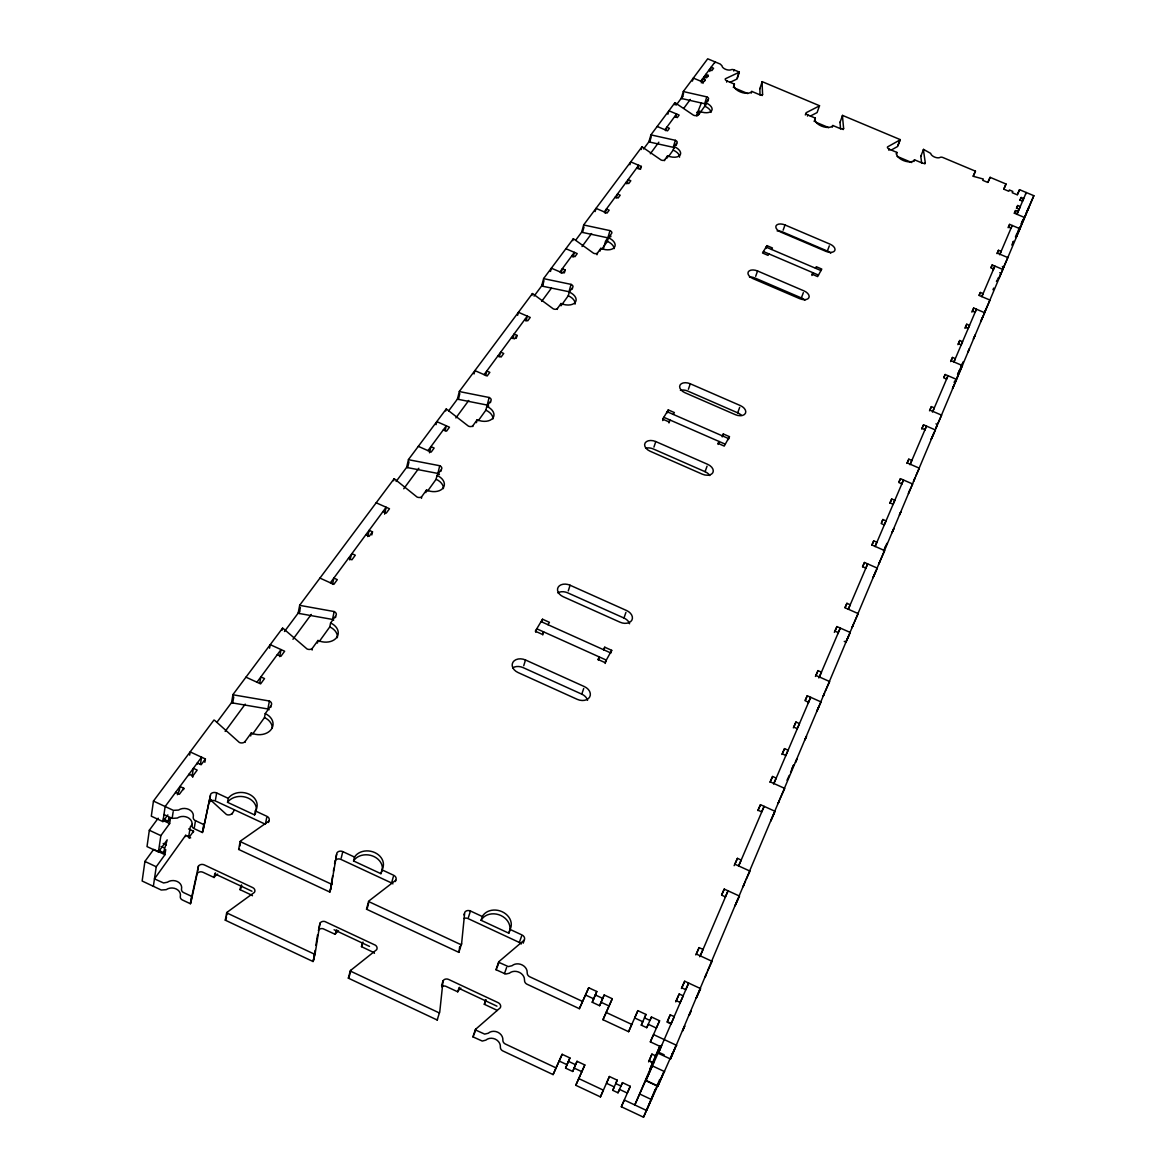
<?xml version="1.0" encoding="UTF-8"?>
<svg xmlns="http://www.w3.org/2000/svg" width="1176" height="1176" viewBox="0 0 1176 1176"><rect width="100%" height="100%" fill="white"/><g stroke="black" fill="none" stroke-linecap="round" stroke-linejoin="round"><path stroke-width="1.5" d="M459.654 946.577L459.169 951.325A4.454 3.748 15.9 0 1 458.831 952.354L366.53 909.21L368.558 901.507A4.454 3.69 11 0 1 369.279 900.669L395.753 880.265A4.395 3.602 12 0 0 393.695 875.297L381.935 869.814A15.347 12.51 10.8 0 0 374.879 852.615A15.347 12.51 10.8 0 0 354.52 857.069L342.789 851.615A4.395 3.572 9.5 0 0 336.924 852.894L330.529 889.776M458.831 952.354L461.595 943.769L464.74 912.356A4.395 3.631 16.3 0 1 470.459 911.003L482.322 916.516A15.361 12.73 17.9 0 1 502.196 911.753A15.361 12.73 17.9 0 1 510.075 929.422L521.997 934.964A4.395 3.66 19.4 0 1 524.29 940.065L523.188 943.196M661.162 1077.922L643.507 1117.2L621.325 1106.748L630.277 1086.315L622.471 1082.64L618.003 1092.798L612.755 1090.328L617.209 1080.171L609.403 1076.51L600.421 1096.899L575.784 1085.286L584.81 1064.956L577.034 1061.296L572.697 1071.468L565.582 1068.131L569.919 1057.944L562.157 1054.299L553.087 1074.599L502.902 1050.962A4.278 3.719 21.1 0 1 500.373 1047.022A8.555 7.453 20.1 0 0 495.331 1039.172A8.555 7.453 20.1 0 0 485.806 1040.157L482.248 1041.054L472.899 1036.835L475.295 1029.882A4.292 3.719 18.9 0 1 475.942 1029L500.344 1007.714A4.234 3.631 19.4 0 0 498.183 1002.687L448.6 979.432A4.234 3.616 15.9 0 0 443.058 980.843L439.75 1011.963A4.307 3.719 15.5 0 1 439.398 1012.977L437.163 1019.989L348.346 978.153L350.242 971.008A4.292 3.66 9.7 0 1 350.933 970.171L376.658 949.693A4.234 3.572 11 0 0 375.453 945.225L324.841 921.514A4.234 3.543 8.1 0 0 320.034 923.131L318.872 927.967M153.365 886.307L156.246 866.756L164.949 854.687L153.674 849.395L144.913 861.435L142.149 881.015L161.259 890.026L166.213 889.659A8.629 7.056 0.6 0 1 176.121 888.924A8.629 7.056 0.6 0 1 180.34 896.303A4.307 3.528 1.2 0 0 182.456 900.007L190.365 903.727A4.322 3.543 1.2 0 0 190.821 902.786L197.201 873.503A4.248 3.454 2.4 0 1 202.978 872.269L214.091 877.487A14.818 12.127 3.5 0 1 217.648 874.077M158.201 818.202L149.323 830.241L147.015 846.588L158.437 851.938L167.183 839.87L163.537 852.629L158.701 850.366M269.098 709.775A4.189 3.175 7.2 0 0 267.878 708.966L232.716 702.969A4.189 3.16 6.2 0 1 231.569 702.587L232.951 694.59A4.219 3.16 6.3 0 0 234.097 694.972L269.392 701.014A4.204 3.175 7.4 0 1 271.127 705.424L265.232 713.597A14.847 11.348 6.9 0 1 271.318 729.311A14.847 11.348 6.9 0 1 251.267 732.971L245.181 741.409A4.292 3.293 6.1 0 1 239.375 742.482L214.943 720.623A4.307 3.278 5.2 0 0 213.959 720.021L153.453 801.062L151.307 816.188L162.92 821.612L167.845 814.894M158.437 851.938L160.847 835.636L169.653 823.553L170.447 818.334L168.256 821.333L163.317 819.04M162.92 821.612L165.14 806.53L201.581 757.197L200.42 764.297M168.256 821.333L168.785 817.805M164.949 854.687L165.713 849.631L163.537 852.629M210.445 795.476L202.845 831.55A4.483 3.587 3.1 0 1 202.39 832.505L194.172 828.654A4.469 3.557 3.1 0 1 191.967 824.905A8.952 7.1 2.6 0 0 187.557 817.423A8.952 7.1 2.6 0 0 177.297 818.055L172.152 818.364L173.166 811.705M179.325 790.492L179.943 786.479L183.809 788.288L183.603 789.625M189.659 755.11L190.159 751.905L205.388 758.961L204.844 762.298M188.821 775.513L189.042 774.175L192.879 775.954L192.673 777.292M192.085 776.322L193.364 768.31L197.186 770.089L192.879 775.954M332.661 875.767L330.221 891.07A4.454 3.675 8.5 0 1 329.824 892.055L238.654 849.44L240.139 841.546A4.469 3.602 4.9 0 1 240.918 840.737L268.775 821.171A4.41 3.513 6.2 0 0 266.967 816.35L255.339 810.94A15.42 12.216 5.3 0 0 249.091 794.197A15.42 12.216 5.3 0 0 228.247 798.342L216.663 792.947A4.425 3.484 4.3 0 0 210.666 794.138L203.066 830.227M333.381 871.225L333.866 868.197M334.572 863.684L335.057 860.67A4.381 3.572 9.3 0 1 340.893 859.391L391.593 882.985A4.366 3.602 11.9 0 1 392.902 883.882M185.499 836.548L185.705 835.298L189.38 837.018L189.174 838.268M197.083 764.312L197.303 762.974L201.125 764.753L205.388 758.961M188.645 836.945L190.262 827.007L192.32 824.126M190.365 903.727L191.614 896.347A4.337 3.557 1.4 0 0 192.055 895.406L198.45 866.109A4.263 3.454 2.6 0 1 204.256 864.875L252.693 887.586A4.248 3.499 4.6 0 1 254.428 892.363L227.409 912.032A4.307 3.572 3.1 0 0 226.659 912.855L225.278 920.176L313.022 961.512A4.292 3.646 6.9 0 0 313.419 960.527L315.065 950.414M315.874 945.357L317.579 934.847M320.034 923.131L315.168 953.339A4.307 3.646 7.1 0 1 314.771 954.324L313.022 961.512M193.32 832.461L193.525 831.226L188.63 828.933M194.393 827.331L195.481 820.686A4.483 3.557 3.3 0 1 193.261 816.938A8.982 7.115 2.8 0 0 188.836 809.441A8.982 7.115 2.8 0 0 178.531 810.058L173.372 810.367L153.453 801.062M202.39 832.505L203.727 824.552A4.513 3.587 3.3 0 0 204.198 823.597M190.821 902.786L191.85 896.641M197.612 871.048L198.45 866.109M215.517 799.592L216.663 792.947M232.716 702.969L233.745 696.971M214.091 877.487L214.752 873.797A14.847 12.127 3.6 0 1 215.443 872.886M255.662 812.881A15.391 12.201 5.2 0 1 254.56 814.894L227.541 802.326L228.247 798.342M231.892 814.277L234.171 810.352M245.005 742.394L245.181 741.409M259.69 683.285L260.866 676.906L264.526 678.581L260.616 683.888L245.96 677.17M250.709 735.97L251.267 732.971M269.583 648.182L270.245 644.654L284.651 651.225L280.858 656.37L277.257 654.723M226.248 918.147L226.483 916.927M226.836 915.09L227.409 912.032M239.919 846.014L240.419 843.383M252.678 733.986L264.482 717.58L265.232 713.597M282.181 630.16L282.563 628.16A4.072 2.984 8.4 0 1 283.504 628.734L307.068 648.99A4.057 2.999 9.2 0 0 312.493 648.079L317.99 640.479A14.053 10.29 9.8 0 0 336.748 637.392A14.053 10.29 9.8 0 0 330.603 622.986L335.924 615.592A3.969 2.881 10.1 0 0 334.175 611.549L300.791 605.552A3.984 2.881 9.2 0 1 299.704 605.199L298.145 613.122A3.969 2.881 9.1 0 0 299.233 613.49L332.499 619.429A3.954 2.881 10 0 1 333.675 620.178M268.069 707.981L269.392 701.014M279.697 656.634L281.049 649.578L256.956 682.212M270.745 707.423L270.936 706.423M252.458 895.759A4.234 3.484 4.4 0 0 251.223 894.907L240.066 889.673L240.786 886.013A14.847 12.127 3.6 0 0 241.359 885.043M254.56 814.894L255.339 810.94M299.233 613.49L300.394 607.551M266.702 817.658L265.379 824.229L215.296 800.915A4.41 3.484 4.1 0 0 209.313 802.106M268.51 822.494L268.775 821.171M312.096 650.063L312.301 649.064M317.432 643.11L317.99 640.479M332.529 584.384L333.852 578.077L337.321 579.65L333.837 584.384L319.945 578.092M319.269 641.508L329.765 626.926L330.603 622.986M332.705 618.444L334.175 611.549M335.513 617.562L335.719 616.577M367.75 536.579L369.132 530.317L372.498 531.831L371.807 534.962M384.596 514.177L386.154 507.253L330.353 582.811M393.666 480.734L394.107 478.779A3.704 2.499 12.2 0 1 394.974 479.293L417.068 497.051A3.69 2.514 12.9 0 0 421.905 496.404L426.491 490.039A12.789 8.658 13.2 0 0 443.22 487.834A12.789 8.658 13.2 0 0 437.046 475.413L441.514 469.209A3.616 2.425 13.4 0 0 439.75 465.725L409.439 459.889A3.631 2.425 12.7 0 1 408.454 459.566L406.661 467.313A3.616 2.425 12.6 0 0 407.646 467.636L437.869 473.428A3.616 2.44 13.3 0 1 439.398 474.545M407.646 467.636L408.998 461.83M177.37 794.726L179.061 790.86M436.061 424.683L436.796 421.611L449.467 427.211L446.586 431.136L443.411 429.725M429.475 452.775L430.945 446.615L434.15 448.041L431.195 452.069L418.318 446.351M421.434 498.345L421.67 497.375M335.674 858.083L336.615 854.188M425.859 492.626L426.491 490.039M445.733 410.939L446.204 409.013A3.528 2.293 13.5 0 1 447.042 409.498L468.415 426.138A3.513 2.308 14.1 0 0 472.972 425.594L477.162 419.788A12.216 7.938 14.4 0 0 492.979 417.936A12.216 7.938 14.4 0 0 486.82 406.396L490.921 400.722A3.454 2.234 14.5 0 0 489.157 397.488L460.272 391.74A3.469 2.22 13.9 0 1 459.331 391.432L457.449 399.061A3.454 2.234 13.9 0 0 458.405 399.37L487.202 405.073A3.454 2.234 14.5 0 1 488.672 406.132M329.824 892.055L331.691 884.293A4.469 3.675 8.6 0 0 332.102 883.308M313.419 960.527L314.874 954.544M341.216 858.098L342.789 851.615M445.057 430.93L446.307 425.815L427.976 450.629M427.667 490.995L436.105 479.279L437.046 475.413M438.104 472.473L439.75 465.725M458.405 399.37L459.801 393.651M441.044 471.15L441.279 470.18M474.046 373.968L474.884 370.602L487.158 375.997L489.848 372.351L486.776 370.999L485.629 375.541M318.299 930.363A4.219 3.543 8 0 1 323.077 928.731L335.189 934.317L336.086 930.716A14.759 12.421 9.5 0 1 336.733 929.775M381.436 872.68A15.317 12.495 10.7 0 1 380.906 873.68L353.55 860.95L354.52 857.069M472.737 426.55L472.972 425.594M476.442 422.654L477.162 419.788M478.338 420.626L485.835 410.204L486.82 406.396M487.452 404.132L489.157 397.488M490.421 402.633L490.671 401.678M517.646 315.271L518.425 312.287L530.244 317.432L527.759 320.813L524.805 319.519M512.883 338.57L514.059 334.072L517.043 335.38L516.264 338.379M349.36 976.124L350.933 970.171M368.603 903.242L367.25 908.372A4.425 3.69 10.9 0 0 366.53 909.21M531.905 295.426L532.405 293.574A3.249 1.97 15.3 0 1 533.184 294L553.308 308.876A3.249 1.97 15.8 0 0 557.453 308.494L561.025 303.526A11.26 6.791 16 0 0 575.343 302.217A11.26 6.791 16 0 0 569.287 292.074L572.785 287.223A3.19 1.911 16.1 0 0 571.051 284.371L544.503 278.83A3.205 1.911 15.6 0 1 543.635 278.536L541.651 285.93A3.19 1.911 15.5 0 0 542.518 286.209L568.993 291.736A3.19 1.911 16 0 1 569.978 292.31M525.981 321.121L527.289 316.138L484.086 374.644M374.453 953.324A4.219 3.572 10.8 0 0 373.498 952.384L361.473 946.651L362.428 943.078A14.759 12.421 9.5 0 0 362.958 942.064M380.906 873.68L381.935 869.814M542.518 286.209L544.003 280.682M550.486 271.435L551.368 268.172L562.848 273.126L565.171 269.966L562.304 268.731L561.099 273.141M391.593 882.985L393.343 876.576M395.401 881.544L395.753 880.265M572.815 240.61L573.315 238.787A3.131 1.823 16 0 1 574.064 239.184L593.586 253.252A3.116 1.823 16.4 0 0 597.511 252.943L600.818 248.356A10.819 6.277 16.6 0 0 614.445 247.298A10.819 6.277 16.6 0 0 608.448 237.773L611.682 233.289A3.072 1.764 16.6 0 0 609.976 230.614L584.531 225.16A3.072 1.764 16.2 0 1 583.693 224.881L581.664 232.142A3.058 1.764 16.2 0 0 582.502 232.422L607.889 237.846A3.058 1.779 16.6 0 1 608.374 238.081M564.362 272.906L565.171 269.966M557.189 309.42L557.453 308.494M573.035 257.25L574.388 252.37L559.982 271.891M560.511 305.378L561.025 303.526M582.502 232.422L584.031 226.983M569.257 290.81L571.051 284.371M561.025 305.804L568.258 295.764L569.287 292.074M572.271 289.075L572.521 288.149M595.115 211.577L596.011 208.373L607.022 213.091L609.153 210.195L606.404 209.019L605.17 213.341M596.996 254.766L597.511 252.943M600.039 251.091L600.818 248.356M603.273 249.136L605.581 241.095L608.668 236.832L607.404 241.403L601.686 249.341M608.154 236.935L609.976 230.614M629.91 164.728L630.733 161.891L641.361 166.419L640.523 169.256M610.638 236.92L610.903 236.009M626.881 183.897L628.116 179.619L630.806 180.766L628.763 183.529L626.073 182.383M641.155 149.528L641.934 146.882A2.911 1.588 17 0 1 642.64 147.265L661.103 160.01A2.896 1.588 17.3 0 0 664.705 159.804L667.571 155.82A10.084 5.468 17.4 0 0 680.066 155.114A10.084 5.468 17.4 0 0 674.215 146.618L677.023 142.722A2.866 1.544 17.5 0 0 675.347 140.311L651.739 135.064A2.866 1.544 17.1 0 1 650.96 134.799L648.887 141.826A2.852 1.544 17.1 0 0 649.681 142.076L673.231 147.309A2.852 1.544 17.5 0 1 674.495 148.117M637.774 168.433L638.7 165.287L604.273 211.915M649.681 142.076L651.225 136.828M667.88 114.234L668.909 110.764L679.14 115.086L677.303 117.585L674.745 116.498M665.792 130.698L666.836 127.199L669.409 128.302L667.542 130.845L657.178 126.464M674.392 104.458L674.906 102.724A2.808 1.485 17.3 0 1 675.597 103.091L693.531 115.219A2.793 1.47 17.7 0 0 696.971 115.057L699.646 111.338A9.731 5.101 17.8 0 0 711.612 110.809A9.731 5.101 17.8 0 0 705.835 102.782L708.452 99.137A2.764 1.441 17.8 0 0 706.805 96.873L684.065 91.728A2.764 1.441 17.5 0 1 683.315 91.478L681.242 98.358A2.764 1.441 17.5 0 0 681.992 98.608L704.674 103.738A2.749 1.441 17.8 0 1 706.203 104.84M675.068 104.826L675.597 103.091M675.656 117.086L676.582 113.998L664.955 129.742M681.992 98.608L683.55 93.448M664.44 160.686L664.705 159.804M666.777 158.451L667.571 155.82M692.399 81.1L693.325 78.072L703.292 82.261L705.012 79.909L702.528 78.865L701.308 82.849M673.495 146.427L675.347 140.311M668.409 156.702L673.142 150.116L674.215 146.618M676.229 145.339L676.759 143.59M703.762 77.851L704.115 76.705L706.6 77.763L708.32 75.426L705.835 74.382L704.512 78.233M523.732 665.719L525.496 659.986L584.34 686.578A9.79 7.247 18.6 0 1 589.69 696.986A9.79 7.247 18.6 0 1 577.254 699.352L518.013 672.525A9.776 7.203 16.4 0 1 512.927 662.264A9.776 7.203 16.4 0 1 525.496 659.986M702.939 83.408L703.292 82.261M704.674 81.041L705.012 79.909M535.727 632.188L536.77 628.793L606.316 660.104L605.155 663.455M707.967 76.558L708.32 75.426M709.804 71.486L711.112 67.238L713.582 68.267L711.877 70.575L709.407 69.546M696.707 115.924L696.971 115.057M699.646 111.338L698.588 114.792L704.762 106.222L705.835 102.782M714.714 63.019L715.067 61.887L700.793 81.218M541.577 622.266L542.518 619.223L549.413 622.325L547.987 624.706M704.938 102.871L706.805 96.873M707.643 101.724L708.187 100.004M542.753 634.966L543.694 631.924L542.268 634.334L535.315 631.203L542.518 619.223M726.636 82.114L726.989 80.982A2.72 1.382 18.1 0 1 725.357 78.777L738.984 72.353A2.705 1.367 18.2 0 0 739.322 72.074L734.133 69.898A2.69 1.367 18.1 0 0 731.266 69.693A5.38 2.734 18 0 1 725.519 69.281A5.38 2.734 18 0 1 722.005 65.797L720.241 64.063L707.702 58.8L683.315 91.478M441.559 985.547L443.058 980.843M463.932 914.899L464.329 913.634M568.273 590.925L570.081 585.236L626.573 610.52A9.379 6.644 19.1 0 1 631.85 620.178A9.379 6.644 19.1 0 1 620.075 622.222L563.216 596.732A9.349 6.6 17.3 0 1 558.174 587.192A9.349 6.6 17.3 0 1 570.081 585.236M733.78 71.03L734.133 69.898M468.445 917.324L470.459 911.003M733.354 87.509L734.427 84.113L726.989 80.982M737.19 77.998L738.984 72.353M739.322 72.074L737.161 78.821A2.69 1.382 18.1 0 1 736.823 79.115L730.046 82.335M751.258 93.11L751.817 91.419L759.27 94.55A2.72 1.396 18.6 0 0 762.577 94.418L762.048 82.041A2.69 1.367 18.6 0 1 762.18 81.658L819.51 105.722L817.144 112.426A2.705 1.382 19.4 0 1 816.82 112.72L810.323 116.071M441.735 986.826A4.219 3.616 15.8 0 1 445.63 986.208L457.729 991.809L458.86 988.31A14.759 12.642 17.7 0 1 459.463 987.325M510.075 929.422L508.782 933.185L481.087 920.308L482.322 916.516M760.078 94.962L759.828 88.788L762.18 81.658M762.195 95.55L762.577 94.418M653.93 447.115L655.796 441.573L707.717 464.358A8.585 5.557 19.8 0 1 712.832 472.693A8.585 5.557 19.8 0 1 702.278 474.163L650.049 451.202A8.555 5.542 18.5 0 1 645.124 442.97A8.555 5.542 18.5 0 1 655.796 441.573M662.735 420.567L663.823 417.304L725.283 444.19M667.292 412.85L668.277 409.895L674.377 412.57L673.275 414.422M668.968 422.934L669.952 419.979L668.85 421.846L662.705 419.156L668.277 409.895M587.559 700.279A9.761 7.247 18.5 0 0 581.782 694.149L583.708 688.475M688.401 389.256L690.268 383.773L740.336 405.573A8.261 5.16 20 0 1 745.378 413.408A8.261 5.16 20 0 1 735.294 414.658L684.947 392.71A8.247 5.13 18.8 0 1 680.095 384.964A8.247 5.13 18.8 0 1 690.268 383.773M598.305 659.986L599.334 656.972L597.967 659.427L604.949 662.573L611.696 650.328L604.758 647.212L603.406 649.637M603.729 650.225L604.758 647.212M661.191 1046.934L650.343 1041.862L659.574 1020.783L651.445 1016.99L646.741 1027.692L641.288 1025.149L645.977 1014.447L637.877 1010.654L628.601 1031.69L602.965 1019.71L612.284 998.733L604.199 994.97L599.613 1005.7L592.234 1002.261L596.805 991.515L588.72 987.752L579.371 1008.685L527.171 984.297A4.439 3.748 20.8 0 1 524.643 981.431L524.29 977.991A8.879 7.512 20 0 0 517.984 971.817A8.879 7.512 20 0 0 509.384 973.213L505.695 974.066L495.993 969.715L498.565 962.218A4.454 3.748 18.9 0 1 499.241 961.336L524.29 940.065M473.957 1034.807L475.942 1029M497.022 1010.537A4.219 3.631 19.4 0 0 495.728 1009.655L484.321 1004.289L485.512 1000.805A14.759 12.642 17.7 0 0 485.982 999.776M497.08 967.598L498.8 962.6M610.653 653.341L611.696 650.328M629.572 623.765A9.349 6.644 19.1 0 0 623.971 618.032L625.926 612.402M504.445 973.669L506.621 967.436M805.325 114.969L805.722 113.837M807.456 116.101L807.853 114.969A2.72 1.396 19.3 0 1 806.119 112.72L819.187 106.031A2.705 1.382 19.4 0 0 819.51 105.722M521.247 944.005A4.381 3.66 19.4 0 0 519.351 942.461L521.556 936.214M755.683 276.286L757.565 270.98L804.002 290.898A7.644 4.41 20.3 0 1 808.853 297.778A7.644 4.41 20.3 0 1 799.695 298.66L753.007 278.624A7.615 4.381 19.4 0 1 748.318 271.818A7.615 4.381 19.4 0 1 757.565 270.98M765.973 248.445L766.958 245.637L772.426 247.974L771.559 249.444M814.159 121.496L815.35 118.129L807.853 114.969M783.143 230.187L785.009 224.969L829.977 244.123A7.379 4.116 20.4 0 1 834.74 250.635A7.379 4.116 20.4 0 1 825.949 251.37L780.761 232.098A7.365 4.101 19.6 0 1 776.145 225.66A7.365 4.101 19.6 0 1 785.009 224.969M709.789 475.545A8.555 5.571 19.8 0 0 705.071 471.694L707.055 466.196M832.255 127.17L832.858 125.494L840.384 128.654A2.72 1.411 19.8 0 0 843.618 128.478L842.428 115.777A2.705 1.382 19.8 0 1 842.53 115.395L900.302 139.635L897.729 146.28A2.72 1.396 20.7 0 1 897.42 146.588L891.202 150.072M718.066 444.425L719.124 441.5L718.066 443.396L724.24 446.086L729.443 436.649L723.313 433.959L722.27 435.84M722.255 436.884L723.313 433.959M840.575 128.801L840.002 122.466L842.53 115.395M741.453 415.422A8.232 5.16 20 0 0 737.69 412.82L739.675 407.396M728.385 439.559L729.443 436.649M843.207 129.595L843.618 128.478M804.898 300.248A7.615 4.41 20.3 0 0 801.37 297.925L803.34 292.662M811.91 275.507L812.954 272.714L812.116 274.214L817.643 276.581L821.789 269.069L816.291 266.717L815.468 268.216M830.77 253.252A7.365 4.131 20.4 0 0 827.36 251.047L829.315 245.857M888.894 150.337L889.321 149.22A2.734 1.411 20.6 0 1 887.498 146.927L900.007 139.944A2.72 1.396 20.6 0 0 900.302 139.635M897.861 145.486L900.007 139.944M896.23 154.071L896.876 152.41L889.321 149.22M913.87 161.494L914.531 159.818L922.102 163.008A2.734 1.411 21.1 0 0 925.277 162.803L923.425 149.778A2.72 1.396 21.1 0 1 923.513 149.381L930.716 153.409A5.439 2.778 21.2 0 0 933.862 156.717A5.439 2.778 21.2 0 0 939.139 157.746L940.697 157.202A2.72 1.396 21.4 0 1 942.961 157.54L975.448 171.181L973.361 176.121M553.087 1074.599L562.157 1054.299M579.371 1008.685L588.72 987.752M921.69 162.905L920.779 156.393L923.513 149.381M924.836 163.92L925.292 162.803M1028.809 207.476L1027.339 210.739M565.582 1068.131L569.919 1057.944M592.234 1002.261L596.805 991.515M572.697 1071.468L577.034 1061.296M599.613 1005.7L604.199 994.97M682.947 1030L682.55 1031.014L684.608 1026.398M575.784 1085.286L584.81 1064.956M602.965 1019.71L612.284 998.733M997.762 278.8L998.086 278.036M661.676 1045.39L658.295 1053.314L670.482 1059.003L676.318 1045.126L671.187 1056.504L672.672 1053.328M706.967 972.625L704.924 977.491L706.026 975.08M737.602 899.758L735.059 905.814L739.528 896.097L724.24 889.085L721.608 894.936M745.555 880.853L743.056 886.792L744.173 884.367M779.747 799.518L778.027 803.605L779.129 801.179M818.761 706.717L816.688 711.656L821.098 701.969L807.236 695.751L805.281 700.132M824.582 692.855L823.229 696.089L824.332 693.678M844.25 641.39L845.912 642.125L848.925 635.158M853.864 623.236L851.968 627.734L853.056 625.338M879.207 562.937L884.705 550.618L871.96 545.017L873.724 540.886L876.914 542.283L874.973 546.575M910.033 489.613L908.416 493.45L912.694 484.012L900.434 478.676L899.17 481.513M915.09 477.588L913.502 481.366L914.56 479.029M953.898 385.302L952.487 388.653L956.647 379.436L945.166 374.497L943.931 377.275M1017.152 234.847L1016.005 237.552L1019.974 228.747L1009.611 224.381L1008.141 227.688M1026.133 213.224L1033.851 195.701L1019.533 189.689L1017.372 194.599M670.482 1059.003L1033.851 195.701M643.507 1117.2L655.238 1089.402M659.721 1079.421L646.609 1110.512L624.324 1100.03L621.325 1106.748M1012.977 242.506L1013.536 241.198L1011.786 245.078M653.988 1060.282L634.805 1104.955L651.754 1066.882L645.845 1080.685L657.825 1086.301L663.661 1072.468L661.529 1077.069M954.133 382.494L954.809 380.877M1015.432 236.949L1017.093 233.024M961.174 366.442L961.85 364.854M657.825 1086.301L670.467 1057.768M790.566 772.264L793.609 765.032L792.154 768.193M884.778 548.354L886.88 543.341M960.498 368.367L963.203 361.958L961.115 366.589M1021.503 223.455L1023.149 219.544L1021.121 224.028M1023.429 219.148L1021.591 223.322M659.927 1045.861L649.902 1069.278L659.971 1046.14M646.271 1079.142L647.741 1075.702M645.845 1080.685L660.589 1047.419L659.119 1050.859M1017.049 213.385L1018.284 211.063M700.293 955.867L728.062 890.835L725.122 897.332M738.69 865.948L764.135 806.354L761.93 811.234M773.896 783.51L810.705 697.309L808.074 703.145M819.393 676.964L840.281 628.058L837.679 633.849M848.322 609.227L867.682 563.892L865.536 568.684M875.135 546.414L903.491 480.014L901.595 484.262M910.239 464.226L926.512 426.109L924.63 430.313M932.818 411.38L948.032 375.732L946.651 378.804M953.927 361.929L976.433 309.214L975.095 312.228L972.376 311.096L973.699 308.038L984.679 312.728L980.593 321.783L982.901 316.462M981.813 296.617L994.867 266.07L992.867 270.539M999.923 254.222L1012.198 225.469L1010.89 228.409M1016.975 214.297L1026.28 192.511L1025.545 194.158M988.016 182.265L990.118 177.341L1006.039 184.029L1003.892 188.939M655.796 1055.901L651.945 1054.108L649.093 1060.737L653.738 1062.898M672.657 1020.312L674.318 1016.681L670.261 1014.8L667.321 1021.65L671.393 1023.532M675.774 1001.893L679.213 993.97L683.227 995.837L679.919 1003.099M700.073 989.266L696.177 998.292L700.646 988.634L684.682 981.225L681.83 987.855L685.828 989.707M699.72 956.735L703.028 949.444L699.103 947.621L696.354 954.045L712.112 961.336L707.643 971.008M724.24 889.085L721.638 895.142L725.474 896.891M738.543 865.918L741.203 860.068L737.44 858.348L734.912 864.228L750.023 871.122L746.216 879.398M774.117 813.101L770.677 821.083L775.131 811.352L760.475 804.693L758.079 810.249L761.754 811.925M773.558 783.966L776.204 778.1L772.588 776.469L770.265 781.864L784.774 788.435L780.32 798.151M785.612 755.83L788.096 750.244L784.539 748.627L782.29 753.875L785.862 755.477M797.504 727.988L799.474 723.607L795.961 722.02L793.771 727.121L797.299 728.694M807.236 695.751L805.119 700.705L808.588 702.263M818.834 677.964L821.451 672.158L818.026 670.629L815.968 675.436L829.683 681.565L825.273 691.238M845.912 642.125L850.292 632.497L836.945 626.573L834.975 631.144L838.326 632.629M848.278 609.109L850.219 604.773L846.926 603.317L845.015 607.757L858.23 613.622L854.511 621.795M875.87 571.08L873.004 577.71L877.34 568.14L864.463 562.481L862.64 566.714L865.859 568.14M884.146 525.143L886.043 520.88L882.911 519.498L881.177 523.54L884.323 524.908M892.893 504.622L894.818 500.344L891.717 498.991L890.026 502.931L893.128 504.284M900.434 478.676L898.787 482.513L901.86 483.85M909.945 464.726L911.841 460.492L908.813 459.169L907.21 462.918L919.338 468.195L915.795 476.03M933.744 433.385L931.186 439.28L935.405 429.96L923.557 424.83L922.013 428.402L924.983 429.696M932.436 412.07L934.303 407.881L931.377 406.617L929.878 410.101L941.623 415.172L938.051 423.081M945.166 374.497L943.725 377.849L946.607 379.084M954.089 361.429L955.324 358.665L952.487 357.445L951.075 360.709L962.453 365.604L956.926 378.084L957.955 375.791M961.027 345.156L962.556 341.716L959.748 340.511L958.381 343.715L961.189 344.906M968.304 328.148L969.524 325.414L966.745 324.223L965.408 327.354L968.186 328.545M981.887 296.337L983.092 293.632L980.372 292.471L979.093 295.455L989.986 300.086L984.65 312.125L985.664 309.876M999.718 272.729L1001.041 273.288L998.836 278.403L1002.863 269.466L992.191 264.938L990.956 267.819L993.632 268.951M999.629 254.751L1001.129 251.414L998.483 250.297L997.277 253.105L1007.847 257.573L1002.658 269.319L1003.657 267.099L1002.334 266.54M1009.611 224.381L1008.449 227.086L1011.051 228.173M1018.107 211.651L1015.535 210.563L1014.403 213.224L1024.678 217.545L1019.607 228.997L1020.592 226.806M1019.136 209.225L1016.578 208.152L1017.71 205.521L1020.268 206.594L1016.872 214.399M1021.165 197.48L1020.048 200.082L1022.591 201.14L1023.693 198.538L1021.165 197.48L1019.945 200.214M349.786 559.923L351.889 553.661L355.299 555.204L351.918 559.805L348.493 558.262M600.421 1096.899L603.347 1090.152L578.592 1078.495M609.403 1076.51L606.493 1083.272L614.254 1086.918L612.755 1090.328M628.601 1031.69L631.747 1024.414L606.007 1012.389M637.877 1010.654L634.717 1017.96L642.787 1021.723L641.288 1025.149M672.481 1020.739L671.114 1023.884M1019.533 189.689L1017.313 194.834L1012.242 192.717L1012.801 191.423L1009.39 189.983L1008.832 191.276L1003.76 189.145L1006.039 184.029M804.898 739.91L806.53 736.279L805.09 739.528M618.003 1092.798L619.487 1089.388L627.264 1093.048L630.277 1086.315M622.471 1082.64L620.972 1086.051L615.71 1083.566L617.209 1080.171M646.741 1027.692L648.241 1024.267L656.326 1028.044L659.574 1020.783M651.445 1016.99L649.946 1020.43L644.477 1017.872L645.977 1014.447M900.125 513.427C897.729 518.881 902.565 508.091 900.331 512.971M1014.315 213.312L1015.535 210.563M1016.49 208.27L1017.71 205.521M991 267.628L992.191 264.938M996.998 253.634L998.483 250.297M979.167 295.176L980.372 292.471M964.923 328.325L966.745 324.223M971.876 312.125L973.699 308.038M957.911 344.641L959.748 340.511M950.634 361.591L952.487 357.445M929.51 410.806L931.377 406.617M921.675 429.034L923.557 424.83M992.97 289.752L993.705 288.105M906.917 463.418L908.813 459.169M889.806 503.269L891.717 498.991M881.632 522.365L882.911 519.498M871.813 545.179L873.724 540.886M862.537 566.788L864.463 562.481M650.343 1041.862L653.577 1034.601L676.773 1045.435M844.985 607.654L846.926 603.317M834.343 632.365L836.945 626.573M815.424 676.45L818.026 670.629M793.344 727.87L795.961 722.02M781.908 754.492L784.539 748.627M769.957 782.334L772.588 776.469M1017.769 231.525L1019.783 227.027M757.844 810.558L760.475 804.693M1027.265 210.901L1028.75 207.637M734.133 865.668L737.44 858.348M795.623 762.136L797.122 758.711L795.461 762.357M996.44 281.417L997.028 280.138M695.81 954.927L699.103 947.621M957.558 374.468L959.734 369.646M957.705 374.468L961.189 366.75M681.389 988.502L684.682 981.225M648.593 1061.869L651.945 1054.108M675.921 1001.246L679.213 993.97M667.527 1020.856L670.261 1014.8M936.978 425.683L935.934 428.005L937.419 424.477L935.964 423.845M883.455 551.132L885.631 546.325M878.619 564.333L879.707 561.952M685.74 989.53L688.666 983.077L658.295 1053.314M787.009 780.276L789.243 775.381M990.118 177.341L987.781 182.442L982.724 180.31L983.327 179.046L973.052 176.253L975.448 171.181M683.124 1029.573L684.799 1025.972M672.099 1054.24L672.643 1053.064M499.109 356.96L500.697 352.153L503.725 353.476L501.108 357.034L498.08 355.711M616.121 198.141L617.474 194.04L620.193 195.201L618.106 198.038L615.386 196.862M768.913 253.869L768.031 255.354L762.533 253.002L766.958 245.637M189.38 837.018L193.525 831.226M185.705 835.298L154.453 878.869L163.582 882.97L167.359 882.235A8.673 7.056 0.9 0 1 177.311 881.515A8.673 7.056 0.9 0 1 181.545 888.909A4.322 3.528 1.4 0 0 183.662 892.613L191.614 896.347M209.034 802.752L211.166 799.783M697.442 115.689L699.132 113.352L696.721 112.323M697.103 113.66L701.396 102.9M225.145 731.413L245.225 704.13M292.971 639.274L311.243 614.445M403.75 488.76L418.847 468.254M455.891 417.936L468.754 400.457M541.71 301.335L551.338 288.252M582.046 246.534L591.587 233.568M650.328 153.762L658.839 142.193M683.859 108.221L690.312 99.446M183.809 788.288L179.413 794.256L175.533 792.448M372.498 531.831L369.205 536.3L365.824 534.786M517.043 335.38L514.5 338.85L511.501 337.541M641.361 166.419L639.376 169.123L636.701 167.992M704.791 77.792L706.629 75.293M232.951 694.59L282.563 628.16M299.704 605.199L394.107 478.779M408.454 459.566L446.204 409.013M459.331 391.432L532.405 293.574M543.635 278.536L573.315 238.787M583.693 224.881L641.934 146.882M650.96 134.799L674.906 102.724M217.163 721.946L232.084 701.91M284.474 631.497L299.645 611.123M396.136 481.469L406.999 466.872M448.659 410.88L458.375 397.811M534.08 296.102L542.709 284.504M575.799 240.036L582.208 231.422M643.551 148.984L650.005 140.326M676.274 105.017L682.786 96.27M734.794 88.112L747.818 93.595M815.615 122.113L828.727 127.625M897.053 156.364L911.738 162.538M827.36 251.047L782.525 231.922A7.35 4.116 19.6 0 0 777.16 230.937M766.076 247.107L820.966 270.568M763.415 251.532L818.481 275.081M801.37 297.925L755.065 278.05A7.6 4.395 19.4 0 0 749.494 277.066M565.891 248.709L577.225 253.59L574.946 256.691L572.109 255.457M737.69 412.82L687.784 391.079A8.217 5.145 18.8 0 0 680.404 390.344M667.159 411.747L728.414 438.516M705.071 471.694L653.312 448.967A8.526 5.542 18.5 0 0 645.609 448.262M376.173 502.784L389.491 508.738L386.287 513.089L382.95 511.589M623.971 618.032L567.67 592.822A9.32 6.615 17.3 0 0 557.777 592.866M541.092 621.604L610.359 652.768M581.782 694.149L523.144 667.63A9.731 7.203 16.4 0 0 512.736 667.806M676.332 1000.688L680.345 1002.555M519.351 942.461L468.033 918.574A4.366 3.631 16.3 0 0 463.947 918.485M666.983 1022.062L670.217 1023.561M595.218 994.896L602.626 998.35M585.78 995.131L593.821 998.88M601.186 1002.32L609.241 1006.068M195.481 820.686L203.727 824.552M240.139 841.546L331.691 884.293M368.558 901.507L461.242 944.798A4.469 3.748 16 0 0 461.595 943.769M498.565 962.218L508.311 966.584L512.016 965.731A8.923 7.512 20 0 1 520.645 964.335A8.923 7.512 20 0 1 526.98 970.523L527.333 973.978A4.454 3.748 20.8 0 0 529.891 976.844L582.296 1001.32M163.964 814.542L172.152 818.364M163.111 820.495L169.653 823.553M659.883 1052.814L664.175 1054.813M187.425 836.386L190.674 837.9M648.902 1060.855L652.739 1062.648M149.323 830.241L160.847 835.636M652.548 1065.97L664.631 1071.63M163.185 843.457L166.419 844.971M161.009 846.455L164.243 847.97M214.752 873.797L251.958 891.246M334.087 929.775L369.514 946.401M458.86 988.31L496.948 1006.171M645.668 1080.274L657.472 1085.815M144.913 861.435L156.246 866.756M639.773 1094.047L651.651 1099.633M568.346 1061.311L575.476 1064.662M559.423 1061.134L567.155 1064.78M574.241 1068.117L581.988 1071.748M226.659 912.855L314.771 954.324M350.242 971.008L439.398 1012.977M475.295 1029.882L484.674 1034.116L488.246 1033.234A8.585 7.468 20.1 0 1 497.801 1032.234A8.585 7.468 20.1 0 1 502.872 1040.113A4.292 3.719 21 0 0 505.415 1044.053L555.807 1067.779M210.783 800.165L226.454 814.498A4.145 3.293 4.7 0 0 232.069 813.351M568.258 295.764A11.245 6.806 16 0 1 575.049 304.143M607.404 241.403A10.804 6.292 16.6 0 1 614.107 248.65M436.105 479.279A12.76 8.658 13.2 0 1 443.396 488.599M485.835 410.204A12.186 7.938 14.4 0 1 492.979 418.906M264.482 717.58A14.818 11.348 6.8 0 1 272.288 728.106M329.765 626.926A14.024 10.29 9.7 0 1 337.35 637.671M495.993 969.715A4.439 3.748 18.9 0 1 496.654 968.848M238.654 849.44A4.454 3.602 4.7 0 1 239.419 848.631M227.541 802.326A15.391 12.201 5.2 0 1 245.681 797.181A15.391 12.201 5.2 0 1 256.28 810.587M353.55 860.95A15.317 12.495 10.7 0 1 372.586 855.966A15.317 12.495 10.7 0 1 381.877 871.592M481.087 920.308A15.317 12.716 17.9 0 1 500.917 915.531A15.317 12.716 17.9 0 1 508.782 933.185M920.779 156.393A2.705 1.396 21.1 0 1 920.867 155.996M840.002 122.466A2.69 1.382 19.8 0 1 840.105 122.069M759.828 88.788A2.69 1.367 18.6 0 1 759.961 88.406M751.817 91.419A9.511 4.88 18.3 0 1 740.233 91.904A9.511 4.88 18.3 0 1 734.427 84.113M832.858 125.494A9.54 4.91 19.6 0 1 821.48 126.082A9.54 4.91 19.6 0 1 815.35 118.129M914.531 159.818A9.584 4.954 20.9 0 1 903.359 160.524A9.584 4.954 20.9 0 1 896.876 152.41M673.142 150.116A10.069 5.468 17.4 0 1 679.552 157.187M704.762 106.222A9.717 5.101 17.8 0 1 711.039 112.396M241.756 885.381A14.818 12.127 3.5 0 1 240.066 889.673M225.278 920.176A4.292 3.572 2.9 0 1 226.027 919.367M362.428 944.563A14.729 12.407 9.5 0 1 361.473 946.651M335.189 934.317A14.729 12.407 9.5 0 1 338.541 930.775M348.346 978.153A4.263 3.66 9.6 0 1 349.051 977.315M437.501 1018.975A4.292 3.719 15.4 0 1 437.163 1019.989M457.729 991.809A14.729 12.627 17.6 0 1 460.845 988.134M485.526 999.718A14.729 12.627 17.6 0 1 484.321 1004.289M472.899 1036.835A4.278 3.719 18.9 0 1 473.56 1035.953M975.139 335.16L973.449 338.938L975.139 335.16M967.76 352.506L969.436 348.757L967.804 352.374M892.055 532.566L893.848 528.568L892.055 532.566M691.253 1010.537L689.077 1015.403L691.253 1010.537M1024.972 216.384L1026.442 213.106L1024.972 216.384"/></g></svg>
